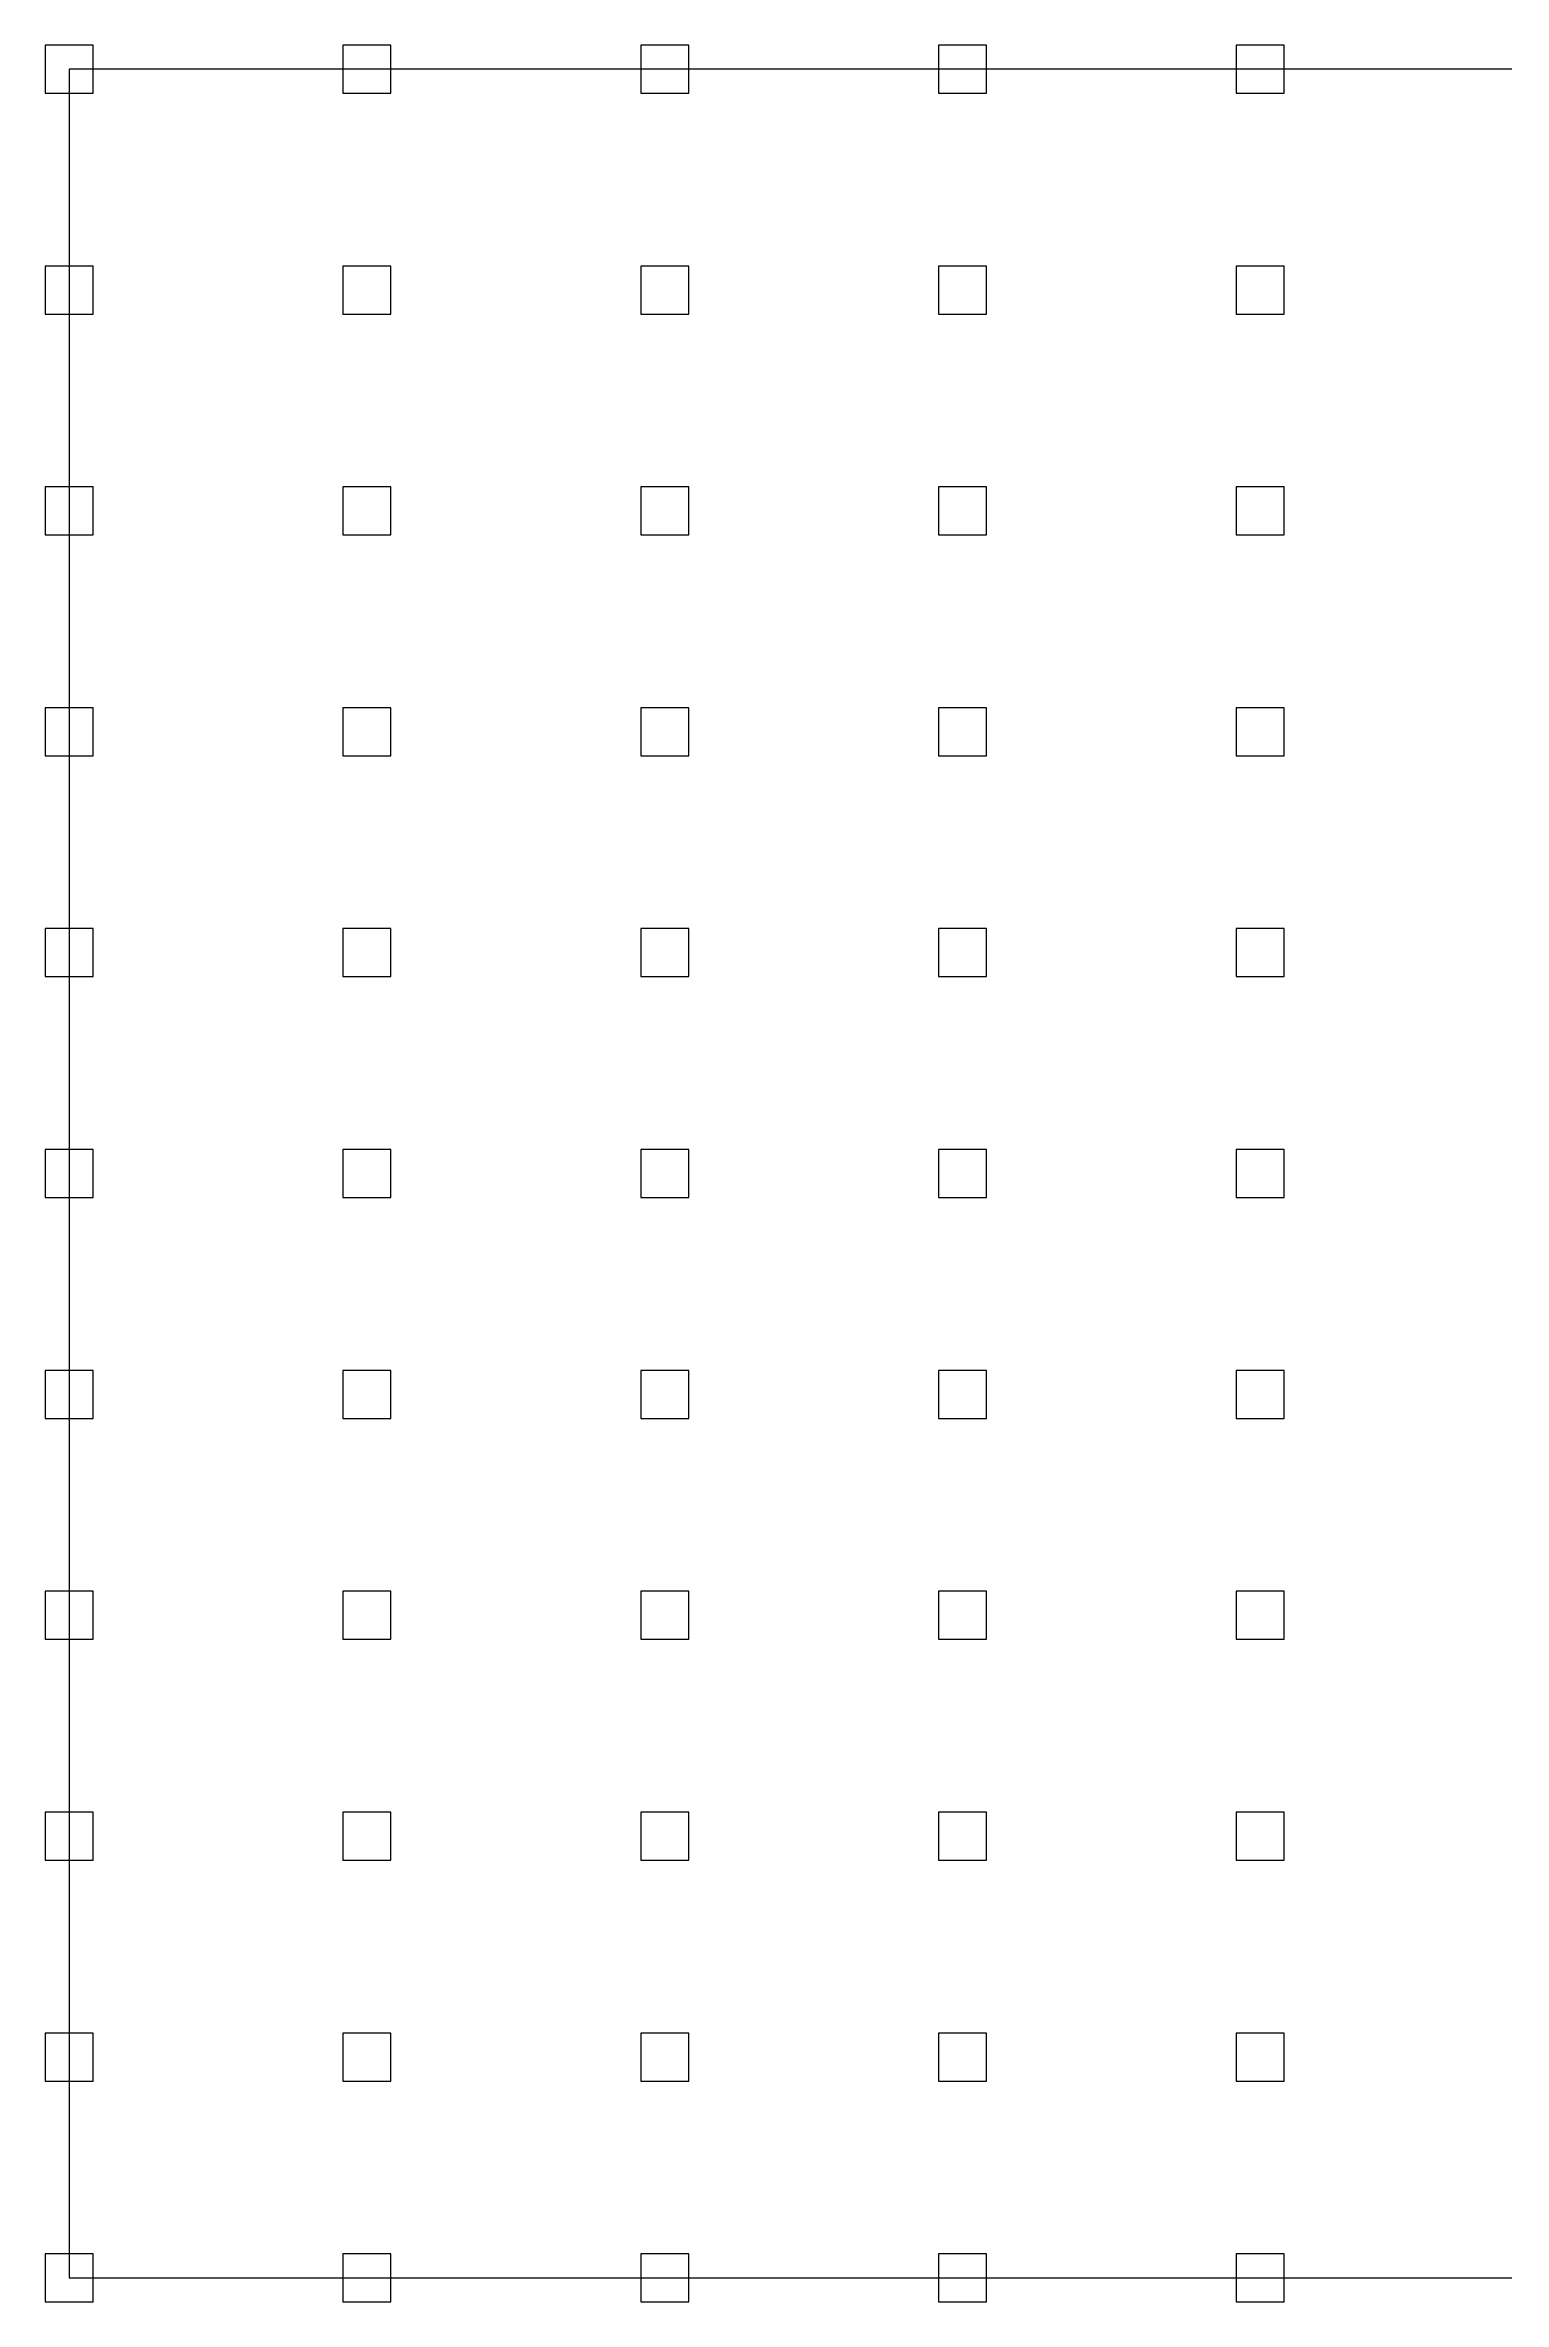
# Model space of a CAD drawing. Header units: millimetres. Extents: x -265298 to 39086, y 16803 to 136893.
# Drawn here: x -265298 to -246785, y 16803 to 45453 of the extents above; entities that cross this region are included whole.
import ezdxf

# ---------------------------------------------------------------- set-up
doc = ezdxf.new("R2010")
doc.units = ezdxf.units.MM
doc.header["$LTSCALE"] = 25

# ---------------------------------------------------------------- blocks, each defined once
blk = doc.blocks.new('*U335')
at = {"layer": 'Defpoints'}
blk.add_lwpolyline([(-304.8, -304.8), (304.8, -304.8), (304.8, 304.8), (-304.8, 304.8)], close=True, dxfattribs=at)
blk = doc.blocks.new('*U336')
at = {"layer": 'Defpoints', "color": 0, "linetype": 'ByBlock', "lineweight": -2, "transparency": 16777216}
for p in [(0, 28041), (3780, 28041), (7559, 28041), (11339, 28041), (15118, 28041), (0, 25237), (3780, 25237), (7559, 25237), (11339, 25237), (15118, 25237), (0, 22433), (3780, 22433), (7559, 22433), (11339, 22433), (15118, 22433), (0, 19629), (3780, 19629), (7559, 19629), (11339, 19629), (15118, 19629), (0, 16825), (3780, 16825), (7559, 16825), (11339, 16825), (15118, 16825), (0, 14021), (3780, 14021), (7559, 14021), (11339, 14021), (15118, 14021), (0, 11216), (3780, 11216), (7559, 11216), (11339, 11216), (15118, 11216), (0, 8412), (3780, 8412), (7559, 8412), (11339, 8412), (15118, 8412), (0, 5608), (3780, 5608), (7559, 5608), (11339, 5608), (15118, 5608), (0, 2804), (3780, 2804), (7559, 2804), (11339, 2804), (15118, 2804), (0, 0), (3780, 0), (7559, 0), (11339, 0), (15118, 0)]:
    blk.add_blockref('*U335', p, dxfattribs=at)

msp = doc.modelspace()

# ---------------------------------------------------------------- linework, layer by layer
at = {"layer": 'Defpoints', "color": 255}
msp.add_lwpolyline([(-264994, 17107), (-227198, 17107), (-227198, 45149), (-264994, 45149)], close=True, dxfattribs=at)

# ---------------------------------------------------------------- block references
at = {"layer": 'Defpoints'}
msp.add_blockref('*U336', (-264994, 17107), dxfattribs=at)

doc.saveas('drawing.dxf')
